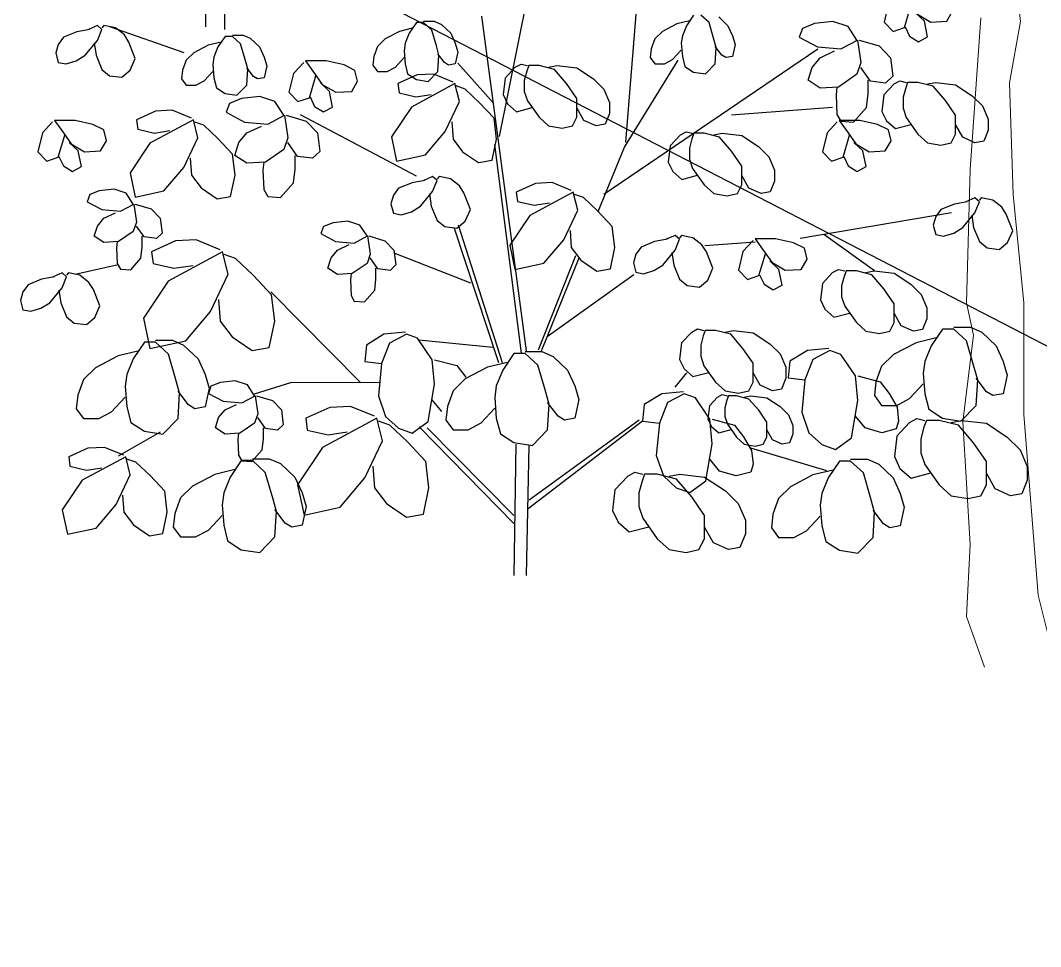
# Model space of a CAD drawing. Header units: metres. Extents: x 10 to 239, y 2 to 253.
# Drawn here: x 23.38 to 28.67, y 172.02 to 176.83 of the extents above; entities that cross this region are included whole.
import ezdxf

# ---------------------------------------------------------------- set-up
doc = ezdxf.new("R2010")
doc.units = ezdxf.units.M
doc.header["$MEASUREMENT"] = 0
doc.layers.add('1gris', color=254, linetype='Continuous')
doc.layers.add('1lianas', color=9, linetype='Continuous')
doc.layers.add('bloques ARBOLES', color=7, linetype='Continuous', true_color=0xb8d897)

# ---------------------------------------------------------------- blocks, each defined once
blk = doc.blocks.new('Palm2-e')
at = {"layer": 'bloques ARBOLES', "lineweight": 5}
for p, q in [((0.0527, -2.1827), (0.015, -1.8084)), ((-0.1523, -2.1638), (-0.2083, -2.9497)), ((-0.0032, -2.5004), (0.0527, -2.1827)), ((0.015, -3.0805), (-0.0032, -2.5004)), ((-0.2083, -2.9497), (-0.2272, -3.6417)), ((0.0713, -3.6417), (0.015, -3.0805)), ((-0.2272, -3.6417), (-0.1901, -3.8097)), ((0.0713, -4.2211), (0.0713, -3.6417)), ((-0.1901, -3.8097), (-0.2461, -4.2589)), ((0.1455, -5.1567), (0.0713, -4.2211)), ((-0.2461, -4.2589), (-0.2083, -4.895)), ((-0.2083, -4.895), (-0.2272, -5.2687)), ((0.2393, -5.5304), (0.1455, -5.1567)), ((-0.2272, -5.2687), (-0.1341, -5.5304))]:
    blk.add_line(p, q, dxfattribs=at)
blk = doc.blocks.new('A$C3F3B40B0')
at = {"layer": 'bloques ARBOLES'}
for p, q in [((1250.9, 894.7), (1284.8, 1326.5)), ((989.4, 906.3), (1069.9, 1304.5)), ((1793.2, 1181.4), (1784, 1142.6)), ((1826.3, 1131.3), (1839.6, 1176.5)), ((1867.3, 1144.2), (1848.8, 1162)), ((1913.7, 1144.2), (1925.6, 1165.2)), ((817.9, 1141.6), (803.1, 1119.6)), ((832.7, 1141.6), (817.9, 1141.6)), ((832.7, 1144.2), (854.9, 1144.2)), ((849.6, 1126.1), (832.7, 1141.6)), ((854.9, 1144.2), (869.8, 1137.7)), ((1045.5, 464.1), (953.4, 1154.5)), ((1355.7, 1139), (1326.1, 1123.5)), ((1382.2, 1145.5), (1355.7, 1139)), ((1390.7, 1157.1), (1375.8, 1135.1)), ((1422.4, 1141.6), (1405.5, 1157.1)), ((1431.9, 1109.3), (1422.4, 1141.6)), ((1442.5, 1153.2), (1461.6, 1135.1)), ((1640.1, 1139.8), (1615.3, 1129.7)), ((1678.2, 1143.9), (1640.1, 1139.8)), ((1709.6, 1133.8), (1678.2, 1143.9)), ((1784, 1142.6), (1802.5, 1123.2)), ((1852.8, 1158.7), (1880.6, 1142.6)), ((1874, 1111.9), (1867.3, 1144.2)), ((1880.6, 1142.6), (1913.7, 1144.2)), ((116.7, 1122.5), (88.9, 1111.2)), ((143.2, 1127.4), (116.7, 1122.5)), ((159.1, 1135.5), (140.5, 1127.4)), ((168.3, 1127.4), (159.1, 1135.5)), ((159.1, 1104.8), (168.3, 1127.4)), ((172.3, 1135.5), (168.3, 1130.6)), ((196.1, 1130.6), (172.3, 1135.5)), ((338.3, 1079.5), (184.7, 1132.6)), ((214.7, 1116.1), (196.1, 1130.6)), ((782.9, 1123.5), (753.3, 1108)), ((809.4, 1130), (782.9, 1123.5)), ((803.1, 1119.6), (794.6, 1098.9)), ((859.2, 1093.8), (849.6, 1126.1)), ((869.8, 1137.7), (888.8, 1119.6)), ((888.8, 1119.6), (898.3, 1098.9)), ((1326.1, 1123.5), (1310.2, 1108)), ((1375.8, 1135.1), (1367.4, 1114.5)), ((1461.6, 1135.1), (1471.1, 1114.5)), ((1615.3, 1129.7), (1608.7, 1111.5)), ((1727.8, 1105.5), (1709.6, 1133.8)), ((1802.5, 1123.2), (1826.3, 1131.3)), ((1827.6, 1132.9), (1836.9, 1113.5)), ((78.3, 1096.7), (73.1, 1078.9)), ((88.9, 1111.2), (78.3, 1096.7)), ((133.9, 1074), (159.1, 1104.8)), ((152.5, 1099.9), (156.4, 1074)), ((223.9, 1101.5), (214.7, 1116.1)), ((237.2, 1067.6), (223.9, 1101.5)), ((414.5, 1101.5), (388, 1095.1)), ((423, 1113.2), (408.1, 1091.2)), ((437.8, 1113.2), (423, 1113.2)), ((437.8, 1115.7), (460, 1115.7)), ((454.7, 1097.6), (437.8, 1113.2)), ((464.3, 1065.3), (454.7, 1097.6)), ((460, 1115.7), (474.8, 1109.3)), ((474.8, 1109.3), (493.9, 1091.2)), ((753.3, 1108), (737.4, 1092.5)), ((794.6, 1098.9), (792.5, 1083.4)), ((898.3, 1098.9), (903.6, 1080.8)), ((1310.2, 1108), (1302.8, 1087.3)), ((1367.4, 1114.5), (1365.2, 1098.9)), ((1365.2, 1098.9), (1367.4, 1071.8)), ((1437.2, 1089.9), (1431.9, 1109.3)), ((1471.1, 1114.5), (1476.4, 1096.4)), ((1476.4, 1096.4), (1471.1, 1071.8)), ((1608.7, 1111.5), (1646.7, 1091.3)), ((1694.7, 1087.3), (1729.4, 1105.5)), ((1729.4, 1105.5), (1736.1, 1059)), ((1732.8, 1105.5), (1774.1, 1093.4)), ((1836.9, 1113.5), (1855.4, 1102.2)), ((1855.4, 1102.2), (1874, 1111.9)), ((73.1, 1078.9), (78.3, 1059.5)), ((358.4, 1079.5), (342.5, 1064)), ((388, 1095.1), (358.4, 1079.5)), ((408.1, 1091.2), (399.7, 1070.5)), ((493.9, 1091.2), (503.4, 1070.5)), ((737.4, 1092.5), (730, 1071.8)), ((792.5, 1083.4), (794.6, 1056.3)), ((864.5, 1074.4), (859.2, 1093.8)), ((876.1, 1058.9), (862.3, 1077)), ((903.6, 1080.8), (898.3, 1056.3)), ((1205.4, 787.4), (1646.9, 1087.3)), ((1302.8, 1087.3), (1300.7, 1069.2)), ((1347.2, 1065.3), (1365.2, 1084.7)), ((1448.9, 1074.4), (1435.1, 1092.5)), ((1435.1, 1056.3), (1437.2, 1089.9)), ((1646.7, 1091.3), (1694.7, 1087.3)), ((1651.7, 1069.1), (1681.5, 1083.3)), ((1774.1, 1093.4), (1797.3, 1069.1)), ((78.3, 1059.5), (94.2, 1056.3)), ((94.2, 1056.3), (115.4, 1062.7)), ((115.4, 1062.7), (133.9, 1074)), ((156.4, 1074), (168.3, 1045)), ((226.6, 1043.3), (237.2, 1067.6)), ((342.5, 1064), (335.1, 1043.3)), ((399.7, 1070.5), (397.6, 1055)), ((397.6, 1055), (399.7, 1027.8)), ((469.6, 1045.9), (464.3, 1065.3)), ((503.4, 1070.5), (508.7, 1052.4)), ((585.2, 1059.2), (564, 1036.6)), ((589.2, 1062.4), (607.7, 1036.6)), ((631.5, 1062.4), (589.2, 1062.4)), ((668.6, 1054.3), (631.5, 1062.4)), ((691.1, 1043), (668.6, 1054.3)), ((730, 1071.8), (727.9, 1053.7)), ((727.9, 1053.7), (737.4, 1040.8)), ((774.5, 1049.8), (792.5, 1069.2)), ((794.6, 1056.3), (799.9, 1035.6)), ((862.3, 1040.8), (864.5, 1074.4)), ((884.6, 1053.7), (876.1, 1058.9)), ((898.3, 1056.3), (884.6, 1053.7)), ((977.7, 974.8), (903.6, 1057.6)), ((1022.3, 1049.6), (1034.2, 1056.1)), ((1034.2, 1056.1), (1047.5, 1052.8)), ((1247.7, 884.3), (1358.9, 1064)), ((1300.7, 1069.2), (1310.2, 1056.3)), ((1310.2, 1056.3), (1330.3, 1056.3)), ((1330.3, 1056.3), (1347.2, 1065.3)), ((1367.4, 1071.8), (1372.7, 1051.1)), ((1415, 1035.6), (1435.1, 1056.3)), ((1457.4, 1069.2), (1448.9, 1074.4)), ((1471.1, 1071.8), (1457.4, 1069.2)), ((1635.2, 1048.9), (1651.7, 1069.1)), ((1736.1, 1059), (1727.8, 1034.8)), ((1797.3, 1069.1), (1802.2, 1030.7)), ((168.3, 1045), (184.2, 1032)), ((209.4, 1028.8), (226.6, 1043.3)), ((335.1, 1043.3), (333, 1025.2)), ((379.6, 1021.4), (397.6, 1040.8)), ((481.2, 1030.4), (467.4, 1048.5)), ((467.4, 1012.3), (469.6, 1045.9)), ((508.7, 1052.4), (503.4, 1027.8)), ((564, 1036.6), (554.8, 997.8)), ((607.7, 1036.6), (623.6, 1013.9)), ((696.4, 1020.4), (691.1, 1043)), ((737.4, 1040.8), (757.5, 1040.8)), ((757.5, 1040.8), (774.5, 1049.8)), ((819.5, 1033.5), (779.8, 1015.7)), ((799.9, 1035.6), (817.9, 1024)), ((853.9, 1035.1), (819.5, 1033.5)), ((842.2, 1020.1), (862.3, 1040.8)), ((893.6, 1018.9), (853.9, 1035.1)), ((1022.3, 1049.6), (1001.1, 1027)), ((1046.1, 1041.5), (1040.8, 1022.1)), ((1050.1, 1052.8), (1046.1, 1041.5)), ((1071.3, 1052.8), (1050.1, 1052.8)), ((1103, 1044.7), (1071.3, 1052.8)), ((1091.1, 1049.6), (1108.3, 1052.8)), ((1128.2, 1015.7), (1103, 1044.7)), ((1108.3, 1052.8), (1149.4, 1048)), ((1149.4, 1048), (1183.8, 1025.3)), ((1372.7, 1051.1), (1390.7, 1039.5)), ((1390.7, 1039.5), (1415, 1035.6)), ((1626.9, 1022.7), (1635.2, 1048.9)), ((1727.8, 1034.8), (1689.7, 1008.5)), ((1755.9, 1020.6), (1736.1, 1048.9)), ((184.2, 1032), (209.4, 1028.8)), ((333, 1025.2), (342.5, 1012.3)), ((342.5, 1012.3), (362.6, 1012.3)), ((362.6, 1012.3), (379.6, 1021.4)), ((399.7, 1027.8), (405, 1007.1)), ((447.3, 991.6), (467.4, 1012.3)), ((489.7, 1025.2), (481.2, 1030.4)), ((503.4, 1027.8), (489.7, 1025.2)), ((597.1, 986.5), (610.4, 1031.7)), ((638.2, 999.4), (619.6, 1017.2)), ((623.6, 1013.9), (651.4, 997.8)), ((684.5, 999.4), (696.4, 1020.4)), ((779.8, 1015.7), (782.4, 996.3)), ((897.6, 1015.7), (807.6, 967.2)), ((817.9, 1024), (842.2, 1020.1)), ((906.8, 978.5), (897.6, 1015.7)), ((1001.1, 1027), (997.2, 993)), ((1040.8, 1022.1), (1040.8, 999.5)), ((1149.4, 984.9), (1128.2, 1015.7)), ((1183.8, 1025.3), (1204.9, 1004.3)), ((1651.7, 1006.5), (1626.9, 1022.7)), ((1751, 994.4), (1751, 1022.7)), ((1787.3, 1016.6), (1755.9, 1020.6)), ((1804.9, 1014.9), (1783.7, 992.3)), ((1802.2, 1030.7), (1787.3, 1016.6)), ((1804.9, 1014.9), (1816.8, 1021.4)), ((1816.8, 1021.4), (1830, 1018.1)), ((1832.7, 1018.1), (1828.7, 1006.8)), ((1853.9, 1018.1), (1832.7, 1018.1)), ((1885.6, 1010.1), (1853.9, 1018.1)), ((1873.7, 1014.9), (1890.9, 1018.1)), ((1890.9, 1018.1), (1931.9, 1013.3)), ((1931.9, 1013.3), (1966.3, 990.7)), ((405, 1007.1), (423, 995.5)), ((423, 995.5), (447.3, 991.6)), ((554.8, 997.8), (573.3, 978.4)), ((644.8, 967.1), (638.2, 999.4)), ((651.4, 997.8), (684.5, 999.4)), ((782.4, 996.3), (816.8, 988.2)), ((816.8, 988.2), (848.6, 993.1)), ((918.7, 1004.4), (900.2, 1010.9)), ((947.9, 976.9), (918.7, 1004.4)), ((997.2, 993), (1006.4, 973.6)), ((1040.8, 999.5), (1047.5, 980.1)), ((1204.9, 1004.3), (1216.9, 976.9)), ((1689.7, 1008.5), (1651.7, 1006.5)), ((1686.4, 1008.5), (1684.8, 992.4)), ((1684.8, 992.4), (1686.4, 952)), ((1747.6, 966.1), (1751, 994.4)), ((1783.7, 992.3), (1779.7, 958.3)), ((1828.7, 1006.8), (1823.4, 987.4)), ((1910.8, 981), (1885.6, 1010.1)), ((1966.3, 990.7), (1987.5, 969.6)), ((431.6, 974.6), (425, 956.4)), ((456.4, 984.7), (431.6, 974.6)), ((494.5, 988.7), (456.4, 984.7)), ((525.9, 978.6), (494.5, 988.7)), ((544.1, 950.3), (525.9, 978.6)), ((573.3, 978.4), (597.1, 986.5)), ((598.5, 988.1), (607.7, 968.7)), ((877.7, 917.1), (906.8, 978.5)), ((978.3, 944.6), (947.9, 976.9)), ((1006.4, 973.6), (1025, 957.5)), ((1047.5, 980.1), (1071.3, 946.2)), ((1149.4, 946.2), (1149.4, 984.9)), ((1216.9, 976.9), (1216.9, 954.2)), ((1823.4, 987.4), (1823.4, 964.8)), ((1931.9, 950.3), (1910.8, 981)), ((1987.5, 969.6), (1999.4, 942.2)), ((279.3, 958.9), (239.6, 941.1)), ((313.8, 960.5), (279.3, 958.9)), ((353.5, 944.3), (313.8, 960.5)), ((425, 956.4), (463.1, 936.2)), ((511, 932.2), (545.8, 950.3)), ((545.8, 950.3), (552.4, 903.9)), ((549.1, 950.3), (590.4, 938.2)), ((817.9, 824.8), (578.6, 951.5)), ((607.7, 968.7), (626.2, 957.4)), ((626.2, 957.4), (644.8, 967.1)), ((807.6, 967.2), (766.5, 905.8)), ((1025, 957.5), (1057.4, 966)), ((1163.9, 939.7), (1149.4, 965.6)), ((1216.9, 954.2), (1207.6, 931.6)), ((1469, 951.5), (1677.6, 967.1)), ((1686.4, 952), (1694.7, 937.8)), ((1721.2, 935.8), (1747.6, 966.1)), ((1779.7, 958.3), (1789, 938.9)), ((1823.4, 964.8), (1830, 945.4)), ((1931.9, 911.5), (1931.9, 950.3)), ((66.4, 936.4), (45.3, 913.7)), ((70.4, 939.6), (88.9, 913.7)), ((112.8, 939.6), (70.4, 939.6)), ((149.8, 931.5), (112.8, 939.6)), ((172.3, 920.2), (149.8, 931.5)), ((239.6, 941.1), (242.3, 921.7)), ((357.4, 941.1), (267.4, 892.6)), ((366.7, 903.9), (357.4, 941.1)), ((378.6, 929.8), (360.1, 936.2)), ((407.7, 902.3), (378.6, 929.8)), ((463.1, 936.2), (511, 932.2)), ((468, 914), (497.8, 928.1)), ((590.4, 938.2), (613.6, 914)), ((890.9, 936.5), (893.6, 901)), ((983.6, 901), (978.3, 944.6)), ((1071.3, 946.2), (1091.1, 928.4)), ((1091.1, 928.4), (1118.9, 923.5)), ((1118.9, 923.5), (1140.1, 928.4)), ((1140.1, 928.4), (1149.4, 946.2)), ((1189.1, 928.4), (1163.9, 939.7)), ((1207.6, 931.6), (1189.1, 928.4)), ((1687.4, 936.4), (1666.2, 913.7)), ((1691.3, 939.6), (1709.9, 913.7)), ((1733.7, 939.6), (1691.3, 939.6)), ((1694.7, 937.8), (1721.2, 935.8)), ((1770.7, 931.5), (1733.7, 939.6)), ((1793.2, 920.2), (1770.7, 931.5)), ((1789, 938.9), (1807.5, 922.8)), ((1807.5, 922.8), (1840, 931.3)), ((1830, 945.4), (1853.9, 911.5)), ((1946.5, 905), (1931.9, 930.9)), ((1999.4, 942.2), (1999.4, 919.6)), ((45.3, 913.7), (36, 874.9)), ((78.3, 863.6), (91.6, 908.9)), ((88.9, 913.7), (104.8, 891.1)), ((177.6, 897.6), (172.3, 920.2)), ((242.3, 921.7), (276.7, 913.6)), ((276.7, 913.6), (308.5, 918.5)), ((451.5, 893.8), (468, 914)), ((613.6, 914), (618.6, 875.6)), ((836.7, 868.6), (877.7, 917.1)), ((1363.4, 910), (1342.2, 887.3)), ((1363.4, 910), (1375.3, 916.4)), ((1375.3, 916.4), (1388.5, 913.2)), ((1391.1, 913.2), (1387.2, 901.9)), ((1412.3, 913.2), (1391.1, 913.2)), ((1444.1, 905.1), (1412.3, 913.2)), ((1432.2, 910), (1449.4, 913.2)), ((1449.4, 913.2), (1490.4, 908.4)), ((1490.4, 908.4), (1524.8, 885.7)), ((1666.2, 913.7), (1656.9, 874.9)), ((1699.3, 863.6), (1712.5, 908.9)), ((1709.9, 913.7), (1725.7, 891.1)), ((1798.5, 897.6), (1793.2, 920.2)), ((1853.9, 911.5), (1873.7, 893.7)), ((1922.7, 893.7), (1931.9, 911.5)), ((1999.4, 919.6), (1990.2, 896.9)), ((119.4, 876.6), (100.8, 894.3)), ((104.8, 891.1), (132.6, 874.9)), ((165.7, 876.6), (177.6, 897.6)), ((267.4, 892.6), (226.4, 831.2)), ((337.6, 842.5), (366.7, 903.9)), ((438.2, 870), (407.7, 902.3)), ((443.2, 867.5), (451.5, 893.8)), ((552.4, 903.9), (544.1, 879.6)), ((572.2, 865.5), (552.4, 893.8)), ((766.5, 905.8), (777.1, 855.7)), ((893.6, 901), (913.4, 875.1)), ((974.3, 857.3), (983.6, 901)), ((1034.9, 458.9), (979.7, 889.8)), ((1342.2, 887.3), (1338.2, 853.4)), ((1387.2, 901.9), (1381.9, 882.5)), ((1469.2, 876), (1444.1, 905.1)), ((1524.8, 885.7), (1546, 864.7)), ((1740.3, 876.6), (1721.8, 894.3)), ((1725.7, 891.1), (1753.5, 874.9)), ((1786.6, 876.6), (1798.5, 897.6)), ((1873.7, 893.7), (1901.5, 888.8)), ((1901.5, 888.8), (1922.7, 893.7)), ((1971.6, 893.7), (1946.5, 905)), ((1990.2, 896.9), (1971.6, 893.7)), ((36, 874.9), (54.5, 855.6)), ((79.7, 865.3), (88.9, 845.9)), ((126, 844.2), (119.4, 876.6)), ((132.6, 874.9), (165.7, 876.6)), ((443.5, 826.3), (438.2, 870)), ((468, 851.4), (443.2, 867.5)), ((544.1, 879.6), (506.1, 853.4)), ((567.3, 839.2), (567.3, 867.5)), ((603.7, 861.5), (572.2, 865.5)), ((618.6, 875.6), (603.7, 861.5)), ((777.1, 855.7), (836.7, 868.6)), ((913.4, 875.1), (946.5, 852.5)), ((1193.6, 751.7), (1247.7, 884.3)), ((1381.9, 882.5), (1381.9, 859.9)), ((1490.4, 845.3), (1469.2, 876)), ((1546, 864.7), (1557.9, 837.2)), ((1656.9, 874.9), (1675.5, 855.6)), ((1700.6, 865.3), (1709.9, 845.9)), ((1746.9, 844.2), (1740.3, 876.6)), ((1753.5, 874.9), (1786.6, 876.6)), ((54.5, 855.6), (78.3, 863.6)), ((88.9, 845.9), (107.5, 834.5)), ((107.5, 834.5), (126, 844.2)), ((350.8, 861.9), (353.5, 826.3)), ((506.1, 853.4), (468, 851.4)), ((502.8, 853.4), (501.1, 837.2)), ((946.5, 852.5), (974.3, 857.3)), ((1338.2, 853.4), (1347.5, 834)), ((1381.9, 859.9), (1388.5, 840.5)), ((1490.4, 806.5), (1490.4, 845.3)), ((1675.5, 855.6), (1699.3, 863.6)), ((1709.9, 845.9), (1728.4, 834.5)), ((1728.4, 834.5), (1746.9, 844.2)), ((226.4, 831.2), (237, 781.1)), ((296.6, 794), (337.6, 842.5)), ((353.5, 826.3), (373.3, 800.5)), ((434.2, 782.7), (443.5, 826.3)), ((501.1, 837.2), (502.8, 796.8)), ((564, 811), (567.3, 839.2)), ((851.5, 823.9), (833, 815.8)), ((860.8, 815.8), (851.5, 823.9)), ((864.7, 823.9), (860.8, 819)), ((888.5, 819), (864.7, 823.9)), ((1347.5, 834), (1366, 817.9)), ((1366, 817.9), (1398.4, 826.3)), ((1388.5, 840.5), (1412.3, 806.5)), ((1505, 800.1), (1490.4, 825.9)), ((1557.9, 837.2), (1557.9, 814.6)), ((537.5, 780.6), (564, 811)), ((809.1, 811), (781.3, 799.6)), ((835.6, 815.8), (809.1, 811)), ((851.5, 793.2), (860.8, 815.8)), ((907.1, 804.5), (888.5, 819)), ((916.3, 789.9), (907.1, 804.5)), ((1063.9, 809.6), (1024.2, 791.8)), ((1098.3, 811.2), (1063.9, 809.6)), ((1138, 795.1), (1098.3, 811.2)), ((1412.3, 806.5), (1432.2, 788.8)), ((1481.1, 788.8), (1490.4, 806.5)), ((1557.9, 814.6), (1548.6, 792)), ((143.2, 786.4), (137.9, 771.8)), ((163, 794.5), (143.2, 786.4)), ((193.5, 797.7), (163, 794.5)), ((218.6, 789.6), (193.5, 797.7)), ((233.2, 767), (218.6, 789.6)), ((237, 781.1), (296.6, 794)), ((373.3, 800.5), (406.4, 777.9)), ((406.4, 777.9), (434.2, 782.7)), ((502.8, 796.8), (511, 782.7)), ((511, 782.7), (537.5, 780.6)), ((770.8, 785.1), (765.5, 767.3)), ((781.3, 799.6), (770.8, 785.1)), ((826.3, 762.5), (851.5, 793.2)), ((844.9, 788.3), (848.8, 762.5)), ((929.6, 756), (916.3, 789.9)), ((1024.2, 791.8), (1026.9, 772.4)), ((1142, 791.8), (1052, 743.4)), ((1151.3, 754.7), (1142, 791.8)), ((1163.2, 780.5), (1144.6, 787)), ((1192.3, 753.1), (1163.2, 780.5)), ((1432.2, 788.8), (1460, 783.9)), ((1460, 783.9), (1481.1, 788.8)), ((1530.1, 788.8), (1505, 800.1)), ((1548.6, 792), (1530.1, 788.8)), ((1971.6, 779.9), (1953.1, 771.8)), ((1980.9, 771.8), (1971.6, 779.9)), ((1984.9, 779.9), (1980.9, 775.1)), ((2008.7, 775.1), (1984.9, 779.9)), ((137.9, 771.8), (168.3, 755.7)), ((206.7, 752.4), (234.5, 767)), ((234.5, 767), (239.8, 729.8)), ((237.2, 767), (270.2, 757.3)), ((765.5, 767.3), (770.8, 747.9)), ((807.8, 751.2), (826.3, 762.5)), ((848.8, 762.5), (860.8, 733.4)), ((1026.9, 772.4), (1061.3, 764.4)), ((1061.3, 764.4), (1093, 769.2)), ((1929.3, 767), (1901.5, 755.7)), ((1955.8, 771.8), (1929.3, 767)), ((1971.6, 749.2), (1980.9, 771.8)), ((2027.2, 760.5), (2008.7, 775.1)), ((2036.5, 746), (2027.2, 760.5)), ((159.1, 721.7), (172.3, 737.9)), ((168.3, 755.7), (206.7, 752.4)), ((172.3, 737.9), (196.1, 749.2)), ((270.2, 757.3), (288.8, 737.9)), ((288.8, 737.9), (292.7, 707.2)), ((770.8, 747.9), (786.6, 744.7)), ((786.6, 744.7), (807.8, 751.2)), ((919, 731.8), (929.6, 756)), ((1052, 743.4), (1011, 681.9)), ((1122.2, 693.3), (1151.3, 754.7)), ((1222.7, 720.7), (1192.3, 753.1)), ((1610.9, 696.9), (1923.2, 749.9)), ((1890.9, 741.1), (1885.6, 723.4)), ((1901.5, 755.7), (1890.9, 741.1)), ((1946.5, 718.5), (1971.6, 749.2)), ((1965, 744.4), (1969, 718.5)), ((2049.7, 712), (2036.5, 746)), ((152.5, 700.7), (159.1, 721.7)), ((239.8, 729.8), (233.2, 710.4)), ((255.7, 699.1), (239.8, 721.7)), ((626, 720.4), (620.7, 705.9)), ((645.8, 728.5), (626, 720.4)), ((676.3, 731.8), (645.8, 728.5)), ((701.4, 723.7), (676.3, 731.8)), ((716, 701.1), (701.4, 723.7)), ((860.8, 733.4), (876.6, 720.4)), ((876.6, 720.4), (901.8, 717.2)), ((988.3, 439.6), (896.2, 718.8)), ((901.8, 717.2), (919, 731.8)), ((995.5, 439.6), (904.8, 723.7)), ((1228, 677.1), (1222.7, 720.7)), ((1885.6, 723.4), (1890.9, 704)), ((1928, 707.2), (1946.5, 718.5)), ((1969, 718.5), (1980.9, 689.4)), ((172.3, 687.8), (152.5, 700.7)), ((233.2, 710.4), (202.7, 689.4)), ((251.7, 678.1), (251.7, 700.7)), ((280.8, 695.9), (255.7, 699.1)), ((292.7, 707.2), (280.8, 695.9)), ((620.7, 705.9), (651.1, 689.7)), ((689.5, 686.5), (717.3, 701.1)), ((717.3, 701.1), (722.6, 663.9)), ((719.9, 701.1), (753, 691.4)), ((1135.4, 712.7), (1138, 677.1)), ((1352.3, 702.3), (1333.7, 694.3)), ((1361.5, 694.3), (1352.3, 702.3)), ((1365.5, 702.3), (1361.5, 697.5)), ((1389.3, 697.5), (1365.5, 702.3)), ((1407.9, 683), (1389.3, 697.5)), ((1659.6, 704.6), (1764.4, 629.6)), ((1890.9, 704), (1906.8, 700.7)), ((1906.8, 700.7), (1928, 707.2)), ((2039.1, 687.8), (2049.7, 712)), ((202.7, 689.4), (172.3, 687.8)), ((200.1, 689.4), (198.8, 676.5)), ((198.8, 676.5), (200.1, 644.2)), ((249.1, 655.5), (251.7, 678.1)), ((320.2, 691), (270.6, 668.7)), ((363.2, 693), (320.2, 691)), ((412.8, 672.8), (363.2, 693)), ((651.1, 689.7), (689.5, 686.5)), ((655.1, 672), (678.9, 683.3)), ((753, 691.4), (771.6, 672)), ((1011, 681.9), (1021.6, 631.8)), ((1081.1, 644.8), (1122.2, 693.3)), ((1138, 677.1), (1157.9, 651.2)), ((1218.8, 633.5), (1228, 677.1)), ((1282.1, 678.1), (1271.5, 663.6)), ((1309.9, 689.4), (1282.1, 678.1)), ((1336.4, 694.3), (1309.9, 689.4)), ((1352.3, 671.6), (1361.5, 694.3)), ((1417.1, 668.4), (1407.9, 683)), ((1413.9, 681.3), (1517.7, 689.1)), ((1513.7, 692), (1492.6, 669.4)), ((1517.7, 695.2), (1536.2, 669.4)), ((1560.1, 695.2), (1517.7, 695.2)), ((1597.1, 687.2), (1560.1, 695.2)), ((1619.6, 675.8), (1597.1, 687.2)), ((1624.9, 653.2), (1619.6, 675.8)), ((1980.9, 689.4), (1996.8, 676.5)), ((1996.8, 676.5), (2021.9, 673.3)), ((2021.9, 673.3), (2039.1, 687.8)), ((227.9, 631.2), (249.1, 655.5)), ((270.6, 668.7), (273.9, 644.5)), ((417.8, 668.7), (305.3, 608.1)), ((429.4, 622.3), (417.8, 668.7)), ((444.3, 654.6), (421.1, 662.7)), ((480.7, 620.3), (444.3, 654.6)), ((635.2, 634.8), (641.9, 655.8)), ((641.9, 655.8), (655.1, 672)), ((722.6, 663.9), (716, 644.5)), ((738.5, 633.2), (722.6, 655.8)), ((771.6, 672), (775.5, 641.3)), ((930.1, 603.8), (772.3, 665.8)), ((1070.4, 466.1), (1147.3, 661.1)), ((1076.2, 464.1), (1154.4, 655.8)), ((1271.5, 663.6), (1266.3, 645.8)), ((1327.1, 640.9), (1352.3, 671.6)), ((1345.7, 666.8), (1349.6, 640.9)), ((1430.4, 634.5), (1417.1, 668.4)), ((1492.6, 669.4), (1483.3, 630.6)), ((1525.6, 619.3), (1538.9, 664.5)), ((1536.2, 669.4), (1552.1, 646.8)), ((201.7, 641.3), (112.8, 621.9)), ((200.1, 644.2), (206.7, 632.9)), ((206.7, 632.9), (227.9, 631.2)), ((273.9, 644.5), (316.9, 634.4)), ((316.9, 634.4), (356.6, 640.5)), ((655.1, 621.9), (635.2, 634.8)), ((716, 644.5), (685.5, 623.5)), ((734.5, 612.2), (734.5, 634.8)), ((763.6, 629.9), (738.5, 633.2)), ((775.5, 641.3), (763.6, 629.9)), ((1021.6, 631.8), (1081.1, 644.8)), ((1157.9, 651.2), (1191, 628.6)), ((1191, 628.6), (1218.8, 633.5)), ((1266.3, 645.8), (1271.5, 626.4)), ((1308.6, 629.6), (1327.1, 640.9)), ((1349.6, 640.9), (1361.5, 611.8)), ((1419.8, 610.2), (1430.4, 634.5)), ((1566.7, 632.2), (1548.1, 650)), ((1552.1, 646.8), (1579.9, 630.6)), ((1573.3, 599.9), (1566.7, 632.2)), ((1579.9, 630.6), (1613, 632.2)), ((1613, 632.2), (1624.9, 653.2)), ((1677.8, 625.7), (1689.7, 632.2)), ((1689.7, 632.2), (1703, 629)), ((43.7, 611.8), (15.9, 600.5)), ((70.1, 616.7), (43.7, 611.8)), ((86, 624.8), (67.5, 616.7)), ((95.3, 616.7), (86, 624.8)), ((86, 594.1), (95.3, 616.7)), ((99.3, 624.8), (95.3, 619.9)), ((123.1, 619.9), (99.3, 624.8)), ((141.6, 605.4), (123.1, 619.9)), ((393, 545.5), (429.4, 622.3)), ((518.7, 579.9), (480.7, 620.3)), ((685.5, 623.5), (655.1, 621.9)), ((682.9, 623.5), (681.6, 610.6)), ((731.9, 589.5), (734.5, 612.2)), ((1087.9, 493.9), (1266.8, 621.9)), ((1271.5, 626.4), (1287.4, 623.2)), ((1287.4, 623.2), (1308.6, 629.6)), ((1361.5, 611.8), (1377.4, 598.9)), ((1483.3, 630.6), (1501.8, 611.2)), ((1501.8, 611.2), (1525.6, 619.3)), ((1527, 620.9), (1536.2, 601.5)), ((1677.8, 625.7), (1656.7, 603.1)), ((1701.7, 617.7), (1696.4, 598.3)), ((1705.6, 629), (1701.7, 617.7)), ((1726.8, 629), (1705.6, 629)), ((1758.6, 620.9), (1726.8, 629)), ((1746.7, 625.7), (1763.9, 629)), ((1783.7, 591.8), (1758.6, 620.9)), ((1763.9, 629), (1804.9, 624.1)), ((1804.9, 624.1), (1839.3, 601.5)), ((15.9, 600.5), (5.3, 586)), ((60.9, 563.4), (86, 594.1)), ((150.9, 590.8), (141.6, 605.4)), ((164.1, 556.9), (150.9, 590.8)), ((305.3, 608.1), (254, 531.4)), ((681.6, 610.6), (682.9, 578.2)), ((1377.4, 598.9), (1402.6, 595.7)), ((1402.6, 595.7), (1419.8, 610.2)), ((1536.2, 601.5), (1554.8, 590.2)), ((1554.8, 590.2), (1573.3, 599.9)), ((1656.7, 603.1), (1652.7, 569.2)), ((1696.4, 598.3), (1696.4, 575.6)), ((1804.9, 561.1), (1783.7, 591.8)), ((1839.3, 601.5), (1860.5, 580.5)), ((5.3, 586), (0, 568.2)), ((79.4, 589.2), (83.4, 563.4)), ((409.5, 569.7), (412.8, 525.3)), ((703.5, 398.2), (517.2, 585.7)), ((525.3, 525.3), (518.7, 579.9)), ((682.9, 578.2), (689.5, 566.9)), ((710.7, 565.3), (731.9, 589.5)), ((1652.7, 569.2), (1662, 549.8)), ((1696.4, 575.6), (1703, 556.3)), ((1860.5, 580.5), (1872.4, 553)), ((0, 568.2), (5.3, 548.8)), ((5.3, 548.8), (21.2, 545.6)), ((21.2, 545.6), (42.3, 552.1)), ((42.3, 552.1), (60.9, 563.4)), ((83.4, 563.4), (95.3, 534.3)), ((153.5, 532.7), (164.1, 556.9)), ((689.5, 566.9), (710.7, 565.3)), ((1662, 549.8), (1680.5, 533.6)), ((1703, 556.3), (1726.8, 522.3)), ((1804.9, 522.3), (1804.9, 561.1)), ((1872.4, 553), (1872.4, 530.4)), ((95.3, 534.3), (111.2, 521.3)), ((136.3, 518.1), (153.5, 532.7)), ((254, 531.4), (267.3, 468.7)), ((341.7, 484.9), (393, 545.5)), ((1680.5, 533.6), (1712.9, 542.1)), ((1819.4, 515.9), (1804.9, 541.7)), ((1872.4, 530.4), (1863.1, 507.8)), ((111.2, 521.3), (136.3, 518.1)), ((412.8, 525.3), (437.7, 493)), ((513.8, 470.8), (525.3, 525.3)), ((1386.7, 502.9), (1398.6, 509.4)), ((1398.6, 509.4), (1411.8, 506.2)), ((1414.5, 506.2), (1410.5, 494.8)), ((1435.6, 506.2), (1414.5, 506.2)), ((1467.4, 498.1), (1435.6, 506.2)), ((1455.5, 502.9), (1472.7, 506.2)), ((1472.7, 506.2), (1513.7, 501.3)), ((1726.8, 522.3), (1746.7, 504.5)), ((1795.6, 504.5), (1804.9, 522.3)), ((1844.6, 504.5), (1819.4, 515.9)), ((1863.1, 507.8), (1844.6, 504.5)), ((1904.6, 508.9), (1881.4, 474.6)), ((1927.8, 508.9), (1904.6, 508.9)), ((1927.8, 512.9), (1962.5, 512.9)), ((1954.2, 484.7), (1927.8, 508.9)), ((1962.5, 512.9), (1985.7, 502.8)), ((267.3, 468.7), (341.7, 484.9)), ((279.3, 485.8), (314, 485.8)), ((314, 485.8), (337.2, 475.7)), ((437.7, 493), (479, 464.7)), ((751, 498.2), (714.6, 476)), ((795.7, 502.3), (751, 498.2)), ((797.4, 498.2), (762.6, 480.1)), ((820.5, 490.2), (797.4, 498.2)), ((850.3, 445.7), (820.5, 490.2)), ((975.6, 470.6), (823.2, 486.1)), ((1386.7, 502.9), (1365.5, 480.3)), ((1410.5, 494.8), (1405.2, 475.5)), ((1492.6, 469), (1467.4, 498.1)), ((1513.7, 501.3), (1548.1, 478.7)), ((1746.7, 504.5), (1774.4, 499.7)), ((1774.4, 499.7), (1795.6, 504.5)), ((1891.4, 490.7), (1850, 480.6)), ((1985.7, 502.8), (2015.4, 474.6)), ((256.1, 481.8), (233, 447.4)), ((279.3, 481.8), (256.1, 481.8)), ((305.8, 457.5), (279.3, 481.8)), ((337.2, 475.7), (367, 447.4)), ((479, 464.7), (513.8, 470.8)), ((714.6, 476), (711.3, 441.7)), ((762.6, 480.1), (746.1, 437.6)), ((1365.5, 480.3), (1361.5, 446.4)), ((1405.2, 475.5), (1405.2, 452.8)), ((1513.7, 438.3), (1492.6, 469)), ((1548.1, 478.7), (1569.3, 457.7)), ((1625.6, 464.6), (1589.2, 442.4)), ((1670.2, 468.7), (1625.6, 464.6)), ((1671.9, 464.6), (1637.1, 446.4)), ((1695, 456.5), (1671.9, 464.6)), ((1850, 480.6), (1803.7, 456.4)), ((1881.4, 474.6), (1868.2, 442.2)), ((1969.1, 434.2), (1954.2, 484.7)), ((2015.4, 474.6), (2030.3, 442.2)), ((201.6, 453.5), (155.2, 429.2)), ((242.9, 463.6), (201.6, 453.5)), ((233, 447.4), (219.8, 415.1)), ((320.7, 407), (305.8, 457.5)), ((367, 447.4), (381.9, 415.1)), ((855.3, 395.2), (850.3, 445.7)), ((855.3, 445.7), (901.6, 433.6)), ((1019.5, 458.5), (996.3, 424.1)), ((1042.7, 458.5), (1019.5, 458.5)), ((1042.7, 462.5), (1077.4, 462.5)), ((1069.1, 434.2), (1042.7, 458.5)), ((1077.4, 462.5), (1100.6, 452.4)), ((1100.6, 452.4), (1130.3, 424.1)), ((1361.5, 446.4), (1370.8, 427)), ((1405.2, 452.8), (1411.8, 433.4)), ((1569.3, 457.7), (1581.2, 430.2)), ((1637.1, 446.4), (1620.6, 404)), ((1724.8, 412.1), (1695, 456.5)), ((1803.7, 456.4), (1778.9, 432.1)), ((155.2, 429.2), (130.4, 405)), ((711.3, 441.7), (746.1, 437.6)), ((746.1, 437.6), (739.5, 371)), ((901.6, 433.6), (919.8, 409.4)), ((964.9, 430.2), (918.6, 406)), ((1006.3, 440.3), (964.9, 430.2)), ((996.3, 424.1), (983.1, 391.8)), ((1084, 383.7), (1069.1, 434.2)), ((1130.3, 424.1), (1145.2, 391.8)), ((1370.8, 427), (1389.3, 410.8)), ((1411.8, 433.4), (1435.6, 399.5)), ((1513.7, 399.5), (1513.7, 438.3)), ((1581.2, 430.2), (1581.2, 407.6)), ((1589.2, 442.4), (1585.9, 408.1)), ((1778.9, 432.1), (1767.3, 399.8)), ((1868.2, 442.2), (1864.9, 418)), ((1977.4, 403.9), (1969.1, 434.2)), ((2030.3, 442.2), (2038.6, 414)), ((130.4, 405), (118.8, 372.7)), ((219.8, 415.1), (216.4, 390.8)), ((328.9, 376.7), (320.7, 407)), ((381.9, 415.1), (390.1, 386.8)), ((443.9, 402.1), (413.4, 398.9)), ((469, 394), (443.9, 402.1)), ((918.6, 406), (893.8, 381.7)), ((1352.5, 389.2), (1376.9, 418.9)), ((1389.3, 410.8), (1421.8, 419.3)), ((1528.3, 393), (1513.7, 418.9)), ((1581.2, 407.6), (1572, 385)), ((1585.9, 408.1), (1620.6, 404)), ((1620.6, 404), (1614, 337.4)), ((1729.8, 361.6), (1724.8, 412.1)), ((1729.8, 412.1), (1776.1, 400)), ((1864.9, 418), (1868.2, 375.6)), ((1995.6, 379.6), (1974.1, 407.9)), ((1974.1, 351.3), (1977.4, 403.9)), ((2038.6, 414), (2030.3, 375.6)), ((216.4, 390.8), (219.8, 348.4)), ((347.1, 352.5), (325.6, 380.7)), ((390.1, 386.8), (381.9, 348.4)), ((393.6, 390.8), (388.3, 376.2)), ((413.4, 398.9), (393.6, 390.8)), ((483.6, 371.4), (469, 394)), ((559.8, 398.7), (482.9, 374.6)), ((743.8, 398.2), (559.8, 398.7)), ((842, 318.4), (855.3, 395.2)), ((893.8, 381.7), (882.2, 349.4)), ((983.1, 391.8), (979.8, 367.6)), ((1092.3, 353.4), (1084, 383.7)), ((1145.2, 391.8), (1153.5, 363.5)), ((1369.5, 379.5), (1324.9, 375.4)), ((1435.6, 399.5), (1455.5, 381.7)), ((1455.5, 381.7), (1483.3, 376.9)), ((1483.3, 376.9), (1504.5, 381.7)), ((1504.5, 381.7), (1513.7, 399.5)), ((1553.4, 381.7), (1528.3, 393)), ((1572, 385), (1553.4, 381.7)), ((1767.3, 399.8), (1764, 371.5)), ((1776.1, 400), (1794.3, 375.7)), ((1836.8, 365.5), (1864.9, 395.8)), ((2008.8, 371.5), (1995.6, 379.6)), ((118.8, 372.7), (115.5, 344.4)), ((188.3, 338.3), (216.4, 368.6)), ((325.6, 324.2), (328.9, 376.7)), ((388.3, 376.2), (418.7, 360.1)), ((418.7, 360.1), (457.1, 356.8)), ((457.1, 356.8), (484.9, 371.4)), ((484.9, 371.4), (490.2, 334.2)), ((487.5, 371.4), (520.6, 361.7)), ((520.6, 361.7), (539.1, 342.3)), ((739.5, 371), (754.4, 328.5)), ((870.2, 338.7), (850.3, 362.9)), ((979.8, 367.6), (983.1, 325.2)), ((1153.5, 363.5), (1145.2, 325.2)), ((1324.9, 375.4), (1288.5, 353.2)), ((1371.2, 375.4), (1336.5, 357.2)), ((1394.4, 367.3), (1371.2, 375.4)), ((1424.1, 322.9), (1394.4, 367.3)), ((1440.3, 368.4), (1423.3, 350.3)), ((1440.3, 368.4), (1449.8, 373.6)), ((1449.8, 373.6), (1460.4, 371)), ((1459.3, 361.9), (1455.1, 346.4)), ((1462.5, 371), (1459.3, 361.9)), ((1479.4, 371), (1462.5, 371)), ((1504.8, 364.5), (1479.4, 371)), ((1495.3, 368.4), (1509.1, 371)), ((1525, 341.3), (1504.8, 364.5)), ((1509.1, 371), (1541.9, 367.1)), ((1541.9, 367.1), (1569.4, 349)), ((1716.5, 284.8), (1729.8, 361.6)), ((1764, 371.5), (1778.9, 351.3)), ((1794.3, 375.7), (1810.8, 347.5)), ((1810.3, 351.3), (1836.8, 365.5)), ((1868.2, 375.6), (1876.5, 343.3)), ((2030.3, 375.6), (2008.8, 371.5)), ((115.5, 344.4), (130.4, 324.2)), ((161.9, 324.2), (188.3, 338.3)), ((219.8, 348.4), (228, 316.1)), ((360.4, 344.4), (347.1, 352.5)), ((381.9, 348.4), (360.4, 344.4)), ((409.5, 326.1), (422.7, 342.3)), ((422.7, 342.3), (446.5, 353.6)), ((539.1, 342.3), (543.1, 311.6)), ((638.9, 347.1), (589.3, 324.8)), ((681.9, 349.1), (638.9, 347.1)), ((731.5, 328.9), (681.9, 349.1)), ((882.2, 349.4), (878.9, 321.1)), ((951.7, 315.1), (979.8, 345.4)), ((1110.5, 329.2), (1089, 357.5)), ((1089, 300.9), (1092.3, 353.4)), ((1288.5, 353.2), (1285.2, 318.9)), ((1336.5, 357.2), (1319.9, 314.8)), ((1423.3, 350.3), (1420.1, 323.2)), ((1455.1, 346.4), (1455.1, 328.3)), ((1541.9, 316.7), (1525, 341.3)), ((1569.4, 349), (1586.4, 332.2)), ((1614, 337.4), (1628.9, 294.9)), ((1778.9, 351.3), (1810.3, 351.3)), ((1810.8, 347.5), (1814.1, 319.2)), ((1876.5, 343.3), (1904.6, 325.1)), ((1942.7, 319), (1974.1, 351.3)), ((130.4, 324.2), (161.9, 324.2)), ((228, 316.1), (256.1, 297.9)), ((294.2, 291.9), (325.6, 324.2)), ((402.8, 305.1), (409.5, 326.1)), ((490.2, 334.2), (483.6, 314.8)), ((506.1, 303.5), (490.2, 326.1)), ((589.3, 324.8), (592.6, 300.6)), ((736.5, 324.8), (624, 264.2)), ((748.1, 278.4), (736.5, 324.8)), ((763, 310.7), (739.8, 318.8)), ((754.4, 328.5), (780.8, 304.3)), ((808.9, 294.2), (842, 318.4)), ((878.9, 321.1), (893.8, 300.9)), ((983.1, 325.2), (991.4, 292.8)), ((1048.7, 138.7), (1285.2, 319.3)), ((1050.8, 156.4), (1278.4, 321.9)), ((1123.7, 321.1), (1110.5, 329.2)), ((1145.2, 325.2), (1123.7, 321.1)), ((1285.2, 318.9), (1319.9, 314.8)), ((1420.1, 323.2), (1427.6, 307.6)), ((1429.1, 272.4), (1424.1, 322.9)), ((1429.1, 322.9), (1475.4, 310.8)), ((1455.1, 328.3), (1460.4, 312.8)), ((1541.9, 285.7), (1541.9, 316.7)), ((1586.4, 332.2), (1595.9, 310.2)), ((1744.7, 305), (1724.8, 329.3)), ((1814.1, 319.2), (1809.2, 303)), ((1836.7, 316.4), (1810.2, 288.1)), ((1836.7, 316.4), (1851.6, 324.5)), ((1851.6, 324.5), (1868.1, 320.5)), ((1871.5, 320.5), (1866.5, 306.3)), ((1897.9, 320.5), (1871.5, 320.5)), ((1937.6, 310.4), (1897.9, 320.5)), ((1904.6, 325.1), (1942.7, 319)), ((1922.7, 316.4), (1944.2, 320.5)), ((1944.2, 320.5), (1995.5, 314.4)), ((288.5, 296.1), (201.7, 246.9)), ((256.1, 297.9), (294.2, 291.9)), ((422.7, 292.2), (402.8, 305.1)), ((483.6, 314.8), (453.1, 293.8)), ((502.1, 282.5), (502.1, 305.1)), ((531.2, 300.3), (506.1, 303.5)), ((543.1, 311.6), (531.2, 300.3)), ((592.6, 300.6), (635.6, 290.5)), ((635.6, 290.5), (675.3, 296.6)), ((799.3, 276.4), (763, 310.7)), ((780.8, 304.3), (808.9, 294.2)), ((1019.1, 107.4), (824, 307.2)), ((1019.1, 124.3), (840.1, 305.1)), ((893.8, 300.9), (925.2, 300.9)), ((925.2, 300.9), (951.7, 315.1)), ((1057.5, 268.6), (1089, 300.9)), ((1319.9, 314.8), (1313.3, 248.1)), ((1427.6, 307.6), (1442.4, 294.7)), ((1442.4, 294.7), (1468.3, 301.5)), ((1460.4, 312.8), (1479.4, 285.7)), ((1475.4, 310.8), (1493.6, 286.5)), ((1553.5, 280.5), (1541.9, 301.2)), ((1595.9, 310.2), (1595.9, 292.1)), ((1779.4, 294.9), (1744.7, 305)), ((1809.2, 303), (1779.4, 294.9)), ((1866.5, 306.3), (1859.9, 282.1)), ((1969.1, 274), (1937.6, 310.4)), ((1995.5, 314.4), (2038.5, 286.1)), ((453.1, 293.8), (422.7, 292.2)), ((450.5, 293.8), (449.2, 280.9)), ((449.2, 280.9), (450.5, 248.6)), ((499.4, 259.9), (502.1, 282.5)), ((711.7, 201.6), (748.1, 278.4)), ((837.4, 235.9), (799.3, 276.4)), ((991.4, 292.8), (1019.5, 274.7)), ((1019.5, 274.7), (1057.5, 268.6)), ((1479.4, 285.7), (1495.3, 271.4)), ((1493.6, 286.5), (1510.2, 258.3)), ((1534.5, 271.4), (1541.9, 285.7)), ((1573.7, 271.4), (1553.5, 280.5)), ((1588.5, 274), (1573.7, 271.4)), ((1595.9, 292.1), (1588.5, 274)), ((1628.9, 294.9), (1655.3, 270.7)), ((1683.5, 260.6), (1716.5, 284.8)), ((1810.2, 288.1), (1805.3, 245.7)), ((1859.9, 282.1), (1859.9, 253.8)), ((1995.5, 235.6), (1969.1, 274)), ((2038.5, 286.1), (2065, 259.9)), ((139.4, 263.2), (99.7, 245.4)), ((173.8, 264.8), (139.4, 263.2)), ((213.5, 248.6), (173.8, 264.8)), ((478.3, 235.6), (499.4, 259.9)), ((624, 264.2), (572.7, 187.5)), ((1020.1, 0), (1024.3, 271.5)), ((1045.5, 0), (1050.8, 268.9)), ((1415.9, 195.6), (1429.1, 272.4)), ((1495.3, 271.4), (1517.6, 267.6)), ((1508.2, 263.7), (1664.9, 217.2)), ((1510.2, 258.3), (1513.5, 230)), ((1517.6, 267.6), (1534.5, 271.4)), ((1655.3, 270.7), (1683.5, 260.6)), ((1859.9, 253.8), (1868.1, 229.6)), ((2065, 259.9), (2079.9, 225.5)), ((99.7, 245.4), (102.3, 226)), ((217.5, 245.4), (127.5, 196.9)), ((226.7, 208.2), (217.5, 245.4)), ((238.6, 234.1), (220.1, 240.6)), ((267.8, 206.6), (238.6, 234.1)), ((456.3, 237.4), (433.1, 203.1)), ((450.5, 248.6), (457.1, 237.3)), ((479.4, 237.4), (456.3, 237.4)), ((457.1, 237.3), (478.3, 235.6)), ((479.4, 241.4), (514.1, 241.4)), ((505.9, 213.2), (479.4, 237.4)), ((514.1, 241.4), (537.3, 231.3)), ((844, 181.4), (837.4, 235.9)), ((1313.3, 248.1), (1328.2, 205.7)), ((1444, 215.8), (1424.1, 240.1)), ((1691.8, 236.1), (1668.6, 201.8)), ((1715, 236.1), (1691.8, 236.1)), ((1715, 240.1), (1749.7, 240.1)), ((1741.4, 211.9), (1715, 236.1)), ((1749.7, 240.1), (1772.9, 230)), ((1805.3, 245.7), (1816.9, 221.5)), ((1995.5, 187.1), (1995.5, 235.6)), ((102.3, 226), (136.7, 217.9)), ((136.7, 217.9), (168.5, 222.8)), ((443, 219.2), (401.7, 209.1)), ((520.8, 162.7), (505.9, 213.2)), ((537.3, 231.3), (567.1, 203.1)), ((728.2, 225.8), (731.5, 181.4)), ((1254.4, 205.2), (1269.3, 213.3)), ((1269.3, 213.3), (1285.8, 209.3)), ((1478.7, 205.7), (1444, 215.8)), ((1508.5, 213.8), (1478.7, 205.7)), ((1513.5, 230), (1508.5, 213.8)), ((1678.6, 217.9), (1637.2, 207.8)), ((1756.3, 161.4), (1741.4, 211.9)), ((1772.9, 230), (1802.6, 201.8)), ((1816.9, 221.5), (1840, 201.3)), ((1840, 201.3), (1880.6, 211.9)), ((1868.1, 229.6), (1897.9, 187.1)), ((2013.7, 179.1), (1995.5, 211.4)), ((2079.9, 225.5), (2079.9, 197.2)), ((127.5, 196.9), (86.4, 135.5)), ((197.6, 146.8), (226.7, 208.2)), ((298.2, 174.3), (267.8, 206.6)), ((401.7, 209.1), (355.3, 184.9)), ((433.1, 203.1), (419.9, 170.7)), ((567.1, 203.1), (582, 170.7)), ((660.4, 141), (711.7, 201.6)), ((1254.4, 205.2), (1227.9, 177)), ((1284.2, 195.1), (1277.6, 170.9)), ((1289.1, 209.3), (1284.2, 195.1)), ((1315.6, 209.3), (1289.1, 209.3)), ((1355.3, 199.2), (1315.6, 209.3)), ((1328.2, 205.7), (1354.7, 181.5)), ((1340.4, 205.2), (1361.9, 209.3)), ((1386.7, 162.8), (1355.3, 199.2)), ((1361.9, 209.3), (1413.2, 203.2)), ((1382.8, 171.4), (1415.9, 195.6)), ((1413.2, 203.2), (1456.2, 174.9)), ((1637.2, 207.8), (1590.9, 183.6)), ((1668.6, 201.8), (1655.4, 169.4)), ((1802.6, 201.8), (1817.5, 169.4)), ((2079.9, 197.2), (2068.3, 169)), ((303.5, 130.7), (298.2, 174.3)), ((355.3, 184.9), (330.5, 160.6)), ((419.9, 170.7), (416.5, 146.5)), ((572.7, 187.5), (585.9, 124.8)), ((582, 170.7), (590.2, 142.5)), ((731.5, 181.4), (756.3, 149.1)), ((832.4, 126.9), (844, 181.4)), ((1227.9, 177), (1223, 134.5)), ((1277.6, 170.9), (1277.6, 142.6)), ((1354.7, 181.5), (1382.8, 171.4)), ((1456.2, 174.9), (1482.7, 148.7)), ((1590.9, 183.6), (1566.1, 159.3)), ((1655.4, 169.4), (1652.1, 145.2)), ((1817.5, 169.4), (1825.8, 141.2)), ((1897.9, 187.1), (1922.7, 164.9)), ((1983.9, 164.9), (1995.5, 187.1)), ((2045.2, 164.9), (2013.7, 179.1)), ((2068.3, 169), (2045.2, 164.9)), ((210.8, 166.2), (213.5, 130.7)), ((330.5, 160.6), (318.9, 128.3)), ((529, 132.4), (520.8, 162.7)), ((756.3, 149.1), (797.7, 120.8)), ((1413.2, 124.4), (1386.7, 162.8)), ((1482.7, 148.7), (1497.6, 114.3)), ((1566.1, 159.3), (1554.5, 127)), ((1764.6, 131.1), (1756.3, 161.4)), ((1922.7, 164.9), (1957.5, 158.9)), ((1957.5, 158.9), (1983.9, 164.9)), ((86.4, 135.5), (97, 85.4)), ((156.6, 98.3), (197.6, 146.8)), ((213.5, 130.7), (233.3, 104.8)), ((294.2, 87), (303.5, 130.7)), ((318.9, 128.3), (315.6, 100)), ((416.5, 146.5), (419.9, 104.1)), ((547.2, 108.1), (525.7, 136.4)), ((525.7, 79.8), (529, 132.4)), ((590.2, 142.5), (582, 104.1)), ((585.9, 124.8), (660.4, 141)), ((797.7, 120.8), (832.4, 126.9)), ((1223, 134.5), (1234.6, 110.3)), ((1277.6, 142.6), (1285.8, 118.4)), ((1554.5, 127), (1551.2, 98.7)), ((1652.1, 145.2), (1655.4, 102.8)), ((1782.8, 106.8), (1761.3, 135.1)), ((1761.3, 78.5), (1764.6, 131.1)), ((1825.8, 141.2), (1817.5, 102.8)), ((388.4, 94), (416.5, 124.3)), ((560.5, 100), (547.2, 108.1)), ((1234.6, 110.3), (1257.7, 90.1)), ((1285.8, 118.4), (1315.6, 76)), ((1413.2, 76), (1413.2, 124.4)), ((1497.6, 114.3), (1497.6, 86.1)), ((1624, 92.7), (1652.1, 123)), ((1796, 98.7), (1782.8, 106.8)), ((97, 85.4), (156.6, 98.3)), ((233.3, 104.8), (266.4, 82.2)), ((266.4, 82.2), (294.2, 87)), ((315.6, 100), (330.5, 79.8)), ((362, 79.8), (388.4, 94)), ((419.9, 104.1), (428.1, 71.8)), ((582, 104.1), (560.5, 100)), ((1257.7, 90.1), (1298.2, 100.7)), ((1431.4, 67.9), (1413.2, 100.2)), ((1497.6, 86.1), (1486, 57.8)), ((1551.2, 98.7), (1566.1, 78.5)), ((1597.5, 78.5), (1624, 92.7)), ((1655.4, 102.8), (1663.7, 70.5)), ((1817.5, 102.8), (1796, 98.7)), ((330.5, 79.8), (362, 79.8)), ((428.1, 71.8), (456.3, 53.6)), ((494.3, 47.5), (525.7, 79.8)), ((1315.6, 76), (1340.4, 53.7)), ((1401.6, 53.7), (1413.2, 76)), ((1462.8, 53.7), (1431.4, 67.9)), ((1566.1, 78.5), (1597.5, 78.5)), ((1663.7, 70.5), (1691.8, 52.3)), ((1729.8, 46.2), (1761.3, 78.5)), ((456.3, 53.6), (494.3, 47.5)), ((1340.4, 53.7), (1375.2, 47.7)), ((1375.2, 47.7), (1401.6, 53.7)), ((1486, 57.8), (1462.8, 53.7)), ((1691.8, 52.3), (1729.8, 46.2))]:
    blk.add_line(p, q, dxfattribs=at)
blk = doc.blocks.new('A$C1A515F75')
at = {"linetype": 'Continuous'}
for points in [[(579.3, 73.3), (579.3, 3.7)], [(553.7, 31.2), (553.7, 0)]]:
    blk.add_lwpolyline(points, dxfattribs=at)

msp = doc.modelspace()

# ---------------------------------------------------------------- linework, layer by layer
at = {"layer": '1gris'}
msp.add_line((34.7365, 172.02449), (24.71514, 177.19815), dxfattribs=at)
at = {"layer": '1lianas'}
msp.add_open_spline([(35.68674, 174.95662), (35.61323, 174.98237), (35.53923, 175.01292), (35.208, 175.17212), (34.96135, 175.35298), (34.61588, 175.82929), (34.54344, 176.13114), (34.45626, 176.5626), (34.42871, 176.71685), (34.36336, 176.88671), (34.33448, 176.93143), (34.27599, 176.97561), (34.24617, 176.98446), (34.15846, 176.98385), (34.10316, 176.97297), (33.89465, 176.91056), (33.70804, 176.82602), (33.28502, 176.67927), (33.04752, 176.61691), (32.21464, 176.62705), (31.58512, 177.01061), (30.87451, 177.67455), (30.69018, 177.88368), (30.38, 178.29258), (30.25089, 178.49269), (30.02256, 178.85451), (29.92423, 179.01482), (29.64717, 179.37599), (29.52095, 179.36821), (29.22826, 179.26009), (29.1021, 179.19335), (28.8125, 179.13269), (28.65086, 179.13926), (28.30136, 179.28818), (28.11378, 179.42897), (27.49365, 180.1391), (26.99958, 181.0199), (26.60283, 181.70848), (26.53613, 181.82824), (26.44984, 181.93805), (26.42261, 181.96089), (26.38739, 181.97532), (26.37745, 181.97573), (26.33987, 181.95866), (26.31322, 181.93755), (26.25063, 181.85972), (26.21477, 181.80378), (26.06309, 181.52235), (25.91823, 181.17288), (25.64707, 180.44131), (25.56802, 180.22276), (25.48072, 179.97736), (25.46502, 179.98294), (25.44931, 179.98853), (25.43361, 179.99411), (26.26605, 182.33405), (26.43553, 182.14654), (28.00776, 179.28944), (29.0394, 179.07598), (29.72368, 179.72636), (30.5156, 177.8544), (32.81607, 176.13847), (34.63977, 177.6237), (34.41828, 175.73345), (35.34523, 175.13106), (35.69493, 175.00677)], degree=3, knots=[0, 0, 0, 0, 0.1314288, 0.1314288, 0.59485, 0.59485, 1.0813163, 1.0813163, 1.400356, 1.400356, 1.5915712, 1.5915712, 1.7473167, 1.7473167, 1.9030621, 1.9030621, 2.259008, 2.259008, 2.6149538, 2.6149538, 3.4372464, 3.4372464, 3.7765557, 3.7765557, 4.115865, 4.115865, 4.4668949, 4.4668949, 5.2149249, 5.2149249, 5.683946, 5.683946, 6.152967, 6.152967, 6.6219881, 6.6219881, 7.5709751, 7.5709751, 7.8077811, 7.8077811, 7.9339353, 7.9339353, 8.038744, 8.038744, 8.1435527, 8.1435527, 8.2483615, 8.2483615, 8.5391665, 8.5391665, 8.6441049, 8.6441049, 8.6441049, 9.6441049, 9.6441049, 9.6441049, 10.6441049, 11.6441049, 12.6441049, 13.6441049, 14.6441049, 15.6441049, 16.6441049, 17.6441049, 18.2829558, 18.2829558, 18.2829558, 18.2829558], dxfattribs=at)

# ---------------------------------------------------------------- block references
at = {"layer": 'bloques ARBOLES', "xscale": -0.003817786921168503, "yscale": 0.003817786921168503, "zscale": 0.003817786921168503}
msp.add_blockref('A$C1A515F75', (26.55164, 176.77958, 1.25377), dxfattribs=at)
at = {"layer": 'bloques ARBOLES'}
msp.add_blockref('Palm2-e', (28.51514, 179.0043), dxfattribs=at)
at = {"layer": 'bloques ARBOLES', "color": 2, "xscale": 0.0025121894011627, "yscale": 0.0025121894011627, "zscale": 0.0025121894011627}
msp.add_blockref('A$C3F3B40B0', (23.37888, 173.94802), dxfattribs=at)

doc.saveas('drawing.dxf')
